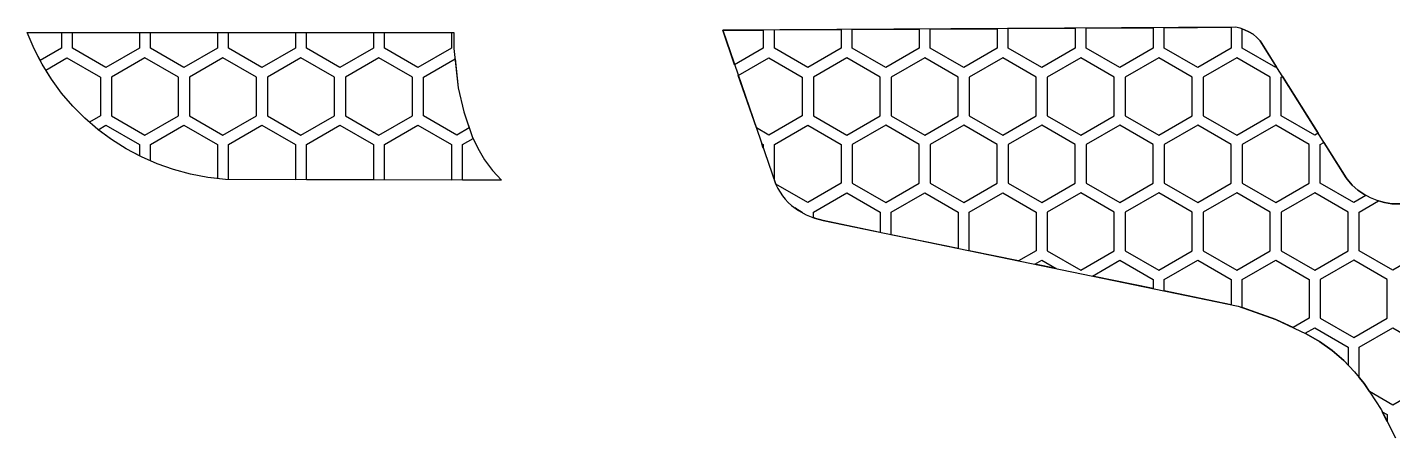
# Model space of a CAD drawing. Header units: millimetres. Extents: x 72 to 196, y -163 to -74.
# Drawn here: x 72.1 to 133.9, y -92.9 to -74.3 of the extents above; entities that cross this region are included whole.
import ezdxf

# ---------------------------------------------------------------- set-up
doc = ezdxf.new("R2010")
doc.units = ezdxf.units.MM
for name, color, linetype in [('outline_1', 3, 'Continuous'), ('outline_2', 3, 'Continuous'), ('pattern_0257', 2, 'Continuous'), ('pattern_0269', 2, 'Continuous'), ('pattern_0270', 2, 'Continuous'), ('pattern_0281', 2, 'Continuous'), ('pattern_0282', 2, 'Continuous'), ('pattern_0283', 2, 'Continuous'), ('pattern_0284', 2, 'Continuous'), ('pattern_0285', 2, 'Continuous'), ('pattern_0297', 2, 'Continuous'), ('pattern_0298', 2, 'Continuous'), ('pattern_0299', 2, 'Continuous'), ('pattern_0300', 2, 'Continuous'), ('pattern_0301', 2, 'Continuous'), ('pattern_0302', 2, 'Continuous'), ('pattern_0303', 2, 'Continuous'), ('pattern_0304', 2, 'Continuous'), ('pattern_0305', 2, 'Continuous'), ('pattern_0317', 2, 'Continuous'), ('pattern_0318', 2, 'Continuous'), ('pattern_0319', 2, 'Continuous'), ('pattern_0320', 2, 'Continuous'), ('pattern_0321', 2, 'Continuous'), ('pattern_0322', 2, 'Continuous'), ('pattern_0323', 2, 'Continuous'), ('pattern_0324', 2, 'Continuous'), ('pattern_0325', 2, 'Continuous'), ('pattern_0326', 2, 'Continuous'), ('pattern_0327', 2, 'Continuous'), ('pattern_0328', 2, 'Continuous'), ('pattern_0329', 2, 'Continuous'), ('pattern_0330', 2, 'Continuous'), ('pattern_0331', 2, 'Continuous'), ('pattern_0341', 2, 'Continuous'), ('pattern_0342', 2, 'Continuous'), ('pattern_0343', 2, 'Continuous'), ('pattern_0344', 2, 'Continuous'), ('pattern_0345', 2, 'Continuous'), ('pattern_0346', 2, 'Continuous'), ('pattern_0347', 2, 'Continuous'), ('pattern_0348', 2, 'Continuous'), ('pattern_0349', 2, 'Continuous'), ('pattern_0350', 2, 'Continuous'), ('pattern_0351', 2, 'Continuous'), ('pattern_0352', 2, 'Continuous'), ('pattern_0353', 2, 'Continuous'), ('pattern_0354', 2, 'Continuous'), ('pattern_0364', 2, 'Continuous'), ('pattern_0365', 2, 'Continuous'), ('pattern_0366', 2, 'Continuous'), ('pattern_0367', 2, 'Continuous'), ('pattern_0368', 2, 'Continuous'), ('pattern_0369', 2, 'Continuous'), ('pattern_0370', 2, 'Continuous'), ('pattern_0371', 2, 'Continuous'), ('pattern_0372', 2, 'Continuous'), ('pattern_0373', 2, 'Continuous'), ('pattern_0374', 2, 'Continuous'), ('pattern_0375', 2, 'Continuous'), ('pattern_0376', 2, 'Continuous'), ('pattern_0377', 2, 'Continuous')]:
    doc.layers.add(name, color=color, linetype=linetype)

msp = doc.modelspace()

# ---------------------------------------------------------------- linework, layer by layer
at = {"layer": 'outline_1'}
msp.add_lwpolyline([(144.994, -82.28), (133.885, -82.271), (133.551, -82.221), (133.226, -82.132), (132.916, -82.007), (132.622, -81.846), (132.347, -81.652), (132.095, -81.425), (131.869, -81.168), (131.817, -81.1), (127.922, -74.902), (127.772, -74.74), (127.604, -74.6), (127.42, -74.483), (127.224, -74.39), (127.017, -74.323), (126.802, -74.282), (103.595, -74.417), (105.994, -81.4), (106.083, -81.583), (106.185, -81.756), (106.299, -81.92), (106.424, -82.072), (106.56, -82.215), (106.706, -82.347), (107.024, -82.58), (107.374, -82.774), (107.749, -82.927), (108.145, -83.04), (126.924, -86.911), (128.629, -87.515), (130.012, -88.164), (130.606, -88.515), (131.182, -88.924), (131.709, -89.381), (132.191, -89.881), (132.631, -90.42), (133.403, -91.595), (134.057, -92.871)], dxfattribs=at)
at = {"layer": 'outline_2'}
msp.add_lwpolyline([(72.102, -74.516), (91.409, -74.516), (91.419, -75.248), (91.615, -77.025), (91.862, -78.11), (92.249, -79.221), (92.505, -79.762), (92.808, -80.28), (93.161, -80.766), (93.57, -81.209), (81.074, -81.178), (80.274, -81.086), (79.491, -80.936), (78.727, -80.729), (77.985, -80.467), (77.268, -80.152), (76.579, -79.786), (75.921, -79.371), (75.296, -78.908), (74.708, -78.401), (74.159, -77.85), (73.652, -77.258), (73.19, -76.627), (72.776, -75.958), (72.412, -75.254)], close=True, dxfattribs=at)
at = {"layer": 'pattern_0257'}
msp.add_lwpolyline([(133.457, -91.7), (133.677, -91.827), (133.677, -92.13)], close=True, dxfattribs=at)
at = {"layer": 'pattern_0269'}
msp.add_lwpolyline([(131.709, -89.381), (131.182, -88.924), (130.606, -88.515), (130.012, -88.164), (129.966, -88.143), (130.396, -87.894), (131.911, -88.769), (131.911, -89.59)], close=True, dxfattribs=at)
at = {"layer": 'pattern_0270'}
msp.add_lwpolyline([(132.631, -90.42), (132.411, -90.151), (132.411, -88.769), (133.927, -87.894), (135.442, -88.769), (135.442, -90.519), (133.927, -91.394), (132.871, -90.785)], close=True, dxfattribs=at)
at = {"layer": 'pattern_0281'}
msp.add_lwpolyline([(117.727, -85.015), (118.037, -84.836), (118.691, -85.214)], close=True, dxfattribs=at)
at = {"layer": 'pattern_0282'}
msp.add_lwpolyline([(120.329, -85.552), (121.568, -84.836), (123.084, -85.711), (123.084, -86.12)], close=True, dxfattribs=at)
at = {"layer": 'pattern_0283'}
msp.add_lwpolyline([(123.584, -86.223), (123.584, -85.711), (125.099, -84.836), (126.615, -85.711), (126.615, -86.847)], close=True, dxfattribs=at)
at = {"layer": 'pattern_0284'}
msp.add_lwpolyline([(128.629, -87.515), (127.115, -86.979), (127.115, -85.711), (128.63, -84.836), (130.146, -85.711), (130.146, -87.461), (129.414, -87.884)], close=True, dxfattribs=at)
at = {"layer": 'pattern_0285'}
msp.add_lwpolyline([(133.677, -85.711), (132.161, -84.836), (130.646, -85.711), (130.646, -87.461), (132.161, -88.336), (133.677, -87.461)], close=True, dxfattribs=at)
at = {"layer": 'pattern_0297'}
msp.add_lwpolyline([(107.024, -82.58), (106.865, -82.464), (107.194, -82.653), (107.194, -82.674)], close=True, dxfattribs=at)
at = {"layer": 'pattern_0298'}
msp.add_lwpolyline([(108.145, -83.04), (107.749, -82.927), (107.694, -82.904), (107.694, -82.653), (109.209, -81.778), (110.725, -82.653), (110.725, -83.572)], close=True, dxfattribs=at)
at = {"layer": 'pattern_0299'}
msp.add_lwpolyline([(111.225, -83.675), (111.225, -82.653), (112.74, -81.778), (114.256, -82.653), (114.256, -84.3)], close=True, dxfattribs=at)
at = {"layer": 'pattern_0300'}
msp.add_lwpolyline([(114.756, -84.403), (114.756, -82.653), (116.271, -81.778), (117.787, -82.653), (117.787, -84.403), (116.99, -84.864)], close=True, dxfattribs=at)
at = {"layer": 'pattern_0301'}
msp.add_lwpolyline([(121.318, -82.653), (119.802, -81.778), (118.287, -82.653), (118.287, -84.403), (119.802, -85.278), (121.318, -84.403)], close=True, dxfattribs=at)
at = {"layer": 'pattern_0302'}
msp.add_lwpolyline([(124.849, -82.653), (123.334, -81.778), (121.818, -82.653), (121.818, -84.403), (123.334, -85.278), (124.849, -84.403)], close=True, dxfattribs=at)
at = {"layer": 'pattern_0303'}
msp.add_lwpolyline([(128.38, -82.653), (126.865, -81.778), (125.349, -82.653), (125.349, -84.403), (126.865, -85.278), (128.38, -84.403)], close=True, dxfattribs=at)
at = {"layer": 'pattern_0304'}
msp.add_lwpolyline([(131.911, -82.653), (130.396, -81.778), (128.88, -82.653), (128.88, -84.403), (130.396, -85.278), (131.911, -84.403)], close=True, dxfattribs=at)
at = {"layer": 'pattern_0305'}
msp.add_lwpolyline([(133.551, -82.221), (133.885, -82.271), (134.781, -82.271), (135.442, -82.653), (135.442, -84.403), (133.927, -85.278), (132.411, -84.403), (132.411, -82.653), (133.286, -82.148)], close=True, dxfattribs=at)
at = {"layer": 'pattern_0317'}
msp.add_lwpolyline([(76.579, -79.786), (75.921, -79.371), (75.315, -78.922), (75.664, -78.72), (77.179, -79.595), (77.179, -80.105)], close=True, dxfattribs=at)
at = {"layer": 'pattern_0318'}
msp.add_lwpolyline([(80.274, -81.086), (79.491, -80.936), (78.727, -80.729), (77.985, -80.467), (77.679, -80.333), (77.679, -79.595), (79.195, -78.72), (80.711, -79.595), (80.711, -81.136)], close=True, dxfattribs=at)
at = {"layer": 'pattern_0319'}
msp.add_lwpolyline([(81.211, -81.178), (81.211, -79.595), (82.726, -78.72), (84.242, -79.595), (84.242, -81.186)], close=True, dxfattribs=at)
at = {"layer": 'pattern_0320'}
msp.add_lwpolyline([(84.742, -81.187), (84.742, -79.595), (86.257, -78.72), (87.773, -79.595), (87.773, -81.195)], close=True, dxfattribs=at)
at = {"layer": 'pattern_0321'}
msp.add_lwpolyline([(88.273, -81.196), (88.273, -79.595), (89.788, -78.72), (91.304, -79.595), (91.304, -81.203)], close=True, dxfattribs=at)
at = {"layer": 'pattern_0322'}
msp.add_lwpolyline([(92.505, -79.762), (92.808, -80.28), (93.161, -80.766), (93.57, -81.209), (91.804, -81.205), (91.804, -79.595), (92.293, -79.313)], close=True, dxfattribs=at)
at = {"layer": 'pattern_0323'}
msp.add_lwpolyline([(105.361, -79.557), (105.428, -79.595), (105.428, -79.752)], close=True, dxfattribs=at)
at = {"layer": 'pattern_0324'}
msp.add_lwpolyline([(105.928, -81.207), (105.928, -79.595), (107.444, -78.72), (108.959, -79.595), (108.959, -81.345), (107.444, -82.22), (105.988, -81.38)], close=True, dxfattribs=at)
at = {"layer": 'pattern_0325'}
msp.add_lwpolyline([(112.49, -79.595), (110.975, -78.72), (109.459, -79.595), (109.459, -81.345), (110.975, -82.22), (112.49, -81.345)], close=True, dxfattribs=at)
at = {"layer": 'pattern_0326'}
msp.add_lwpolyline([(116.021, -79.595), (114.506, -78.72), (112.99, -79.595), (112.99, -81.345), (114.506, -82.22), (116.021, -81.345)], close=True, dxfattribs=at)
at = {"layer": 'pattern_0327'}
msp.add_lwpolyline([(119.552, -79.595), (118.037, -78.72), (116.521, -79.595), (116.521, -81.345), (118.037, -82.22), (119.552, -81.345)], close=True, dxfattribs=at)
at = {"layer": 'pattern_0328'}
msp.add_lwpolyline([(123.084, -79.595), (121.568, -78.72), (120.052, -79.595), (120.052, -81.345), (121.568, -82.22), (123.084, -81.345)], close=True, dxfattribs=at)
at = {"layer": 'pattern_0329'}
msp.add_lwpolyline([(126.615, -79.595), (125.099, -78.72), (123.584, -79.595), (123.584, -81.345), (125.099, -82.22), (126.615, -81.345)], close=True, dxfattribs=at)
at = {"layer": 'pattern_0330'}
msp.add_lwpolyline([(130.146, -79.595), (128.63, -78.72), (127.115, -79.595), (127.115, -81.345), (128.63, -82.22), (130.146, -81.345)], close=True, dxfattribs=at)
at = {"layer": 'pattern_0331'}
msp.add_lwpolyline([(131.817, -81.1), (131.869, -81.168), (132.095, -81.425), (132.347, -81.652), (132.622, -81.846), (132.718, -81.899), (132.161, -82.22), (130.646, -81.345), (130.646, -79.595), (130.811, -79.5)], close=True, dxfattribs=at)
at = {"layer": 'pattern_0341'}
msp.add_lwpolyline([(74.708, -78.401), (74.159, -77.85), (73.652, -77.258), (73.19, -76.627), (72.937, -76.218), (73.898, -75.662), (75.414, -76.537), (75.414, -78.287), (74.912, -78.577)], close=True, dxfattribs=at)
at = {"layer": 'pattern_0342'}
msp.add_lwpolyline([(78.945, -76.537), (77.429, -75.662), (75.914, -76.537), (75.914, -78.287), (77.429, -79.162), (78.945, -78.287)], close=True, dxfattribs=at)
at = {"layer": 'pattern_0343'}
msp.add_lwpolyline([(82.476, -76.537), (80.961, -75.662), (79.445, -76.537), (79.445, -78.287), (80.961, -79.162), (82.476, -78.287)], close=True, dxfattribs=at)
at = {"layer": 'pattern_0344'}
msp.add_lwpolyline([(86.007, -76.537), (84.492, -75.662), (82.976, -76.537), (82.976, -78.287), (84.492, -79.162), (86.007, -78.287)], close=True, dxfattribs=at)
at = {"layer": 'pattern_0345'}
msp.add_lwpolyline([(89.538, -76.537), (88.023, -75.662), (86.507, -76.537), (86.507, -78.287), (88.023, -79.162), (89.538, -78.287)], close=True, dxfattribs=at)
at = {"layer": 'pattern_0346'}
msp.add_lwpolyline([(91.615, -77.025), (91.862, -78.11), (92.116, -78.838), (91.554, -79.162), (90.038, -78.287), (90.038, -76.537), (91.47, -75.711)], close=True, dxfattribs=at)
at = {"layer": 'pattern_0347'}
msp.add_lwpolyline([(104.297, -76.46), (105.678, -75.662), (107.194, -76.537), (107.194, -78.287), (105.678, -79.162), (105.114, -78.836)], close=True, dxfattribs=at)
at = {"layer": 'pattern_0348'}
msp.add_lwpolyline([(110.725, -76.537), (109.209, -75.662), (107.694, -76.537), (107.694, -78.287), (109.209, -79.162), (110.725, -78.287)], close=True, dxfattribs=at)
at = {"layer": 'pattern_0349'}
msp.add_lwpolyline([(114.256, -76.537), (112.74, -75.662), (111.225, -76.537), (111.225, -78.287), (112.74, -79.162), (114.256, -78.287)], close=True, dxfattribs=at)
at = {"layer": 'pattern_0350'}
msp.add_lwpolyline([(117.787, -76.537), (116.271, -75.662), (114.756, -76.537), (114.756, -78.287), (116.271, -79.162), (117.787, -78.287)], close=True, dxfattribs=at)
at = {"layer": 'pattern_0351'}
msp.add_lwpolyline([(121.318, -76.537), (119.802, -75.662), (118.287, -76.537), (118.287, -78.287), (119.802, -79.162), (121.318, -78.287)], close=True, dxfattribs=at)
at = {"layer": 'pattern_0352'}
msp.add_lwpolyline([(124.849, -76.537), (123.334, -75.662), (121.818, -76.537), (121.818, -78.287), (123.334, -79.162), (124.849, -78.287)], close=True, dxfattribs=at)
at = {"layer": 'pattern_0353'}
msp.add_lwpolyline([(128.38, -76.537), (126.865, -75.662), (125.349, -76.537), (125.349, -78.287), (126.865, -79.162), (128.38, -78.287)], close=True, dxfattribs=at)
at = {"layer": 'pattern_0354'}
msp.add_lwpolyline([(130.545, -79.076), (130.396, -79.162), (128.88, -78.287), (128.88, -76.537), (128.931, -76.508)], close=True, dxfattribs=at)
at = {"layer": 'pattern_0364'}
msp.add_lwpolyline([(72.412, -75.254), (72.102, -74.516), (73.648, -74.516), (73.648, -75.229), (72.686, -75.785)], close=True, dxfattribs=at)
at = {"layer": 'pattern_0365'}
msp.add_lwpolyline([(77.179, -74.516), (77.179, -75.229), (75.664, -76.104), (74.148, -75.229), (74.148, -74.516)], close=True, dxfattribs=at)
at = {"layer": 'pattern_0366'}
msp.add_lwpolyline([(80.711, -74.516), (80.711, -75.229), (79.195, -76.104), (77.679, -75.229), (77.679, -74.516)], close=True, dxfattribs=at)
at = {"layer": 'pattern_0367'}
msp.add_lwpolyline([(84.242, -74.516), (84.242, -75.229), (82.726, -76.104), (81.211, -75.229), (81.211, -74.516)], close=True, dxfattribs=at)
at = {"layer": 'pattern_0368'}
msp.add_lwpolyline([(87.773, -74.516), (87.773, -75.229), (86.257, -76.104), (84.742, -75.229), (84.742, -74.516)], close=True, dxfattribs=at)
at = {"layer": 'pattern_0369'}
msp.add_lwpolyline([(91.304, -74.516), (91.304, -75.229), (89.788, -76.104), (88.273, -75.229), (88.273, -74.516)], close=True, dxfattribs=at)
at = {"layer": 'pattern_0370'}
msp.add_lwpolyline([(103.595, -74.417), (105.428, -74.407), (105.428, -75.229), (104.131, -75.978)], close=True, dxfattribs=at)
at = {"layer": 'pattern_0371'}
msp.add_lwpolyline([(108.959, -74.386), (108.959, -75.229), (107.444, -76.104), (105.928, -75.229), (105.928, -74.404)], close=True, dxfattribs=at)
at = {"layer": 'pattern_0372'}
msp.add_lwpolyline([(112.49, -74.365), (112.49, -75.229), (110.975, -76.104), (109.459, -75.229), (109.459, -74.383)], close=True, dxfattribs=at)
at = {"layer": 'pattern_0373'}
msp.add_lwpolyline([(116.021, -74.345), (116.021, -75.229), (114.506, -76.104), (112.99, -75.229), (112.99, -74.363)], close=True, dxfattribs=at)
at = {"layer": 'pattern_0374'}
msp.add_lwpolyline([(119.552, -74.324), (119.552, -75.229), (118.037, -76.104), (116.521, -75.229), (116.521, -74.342)], close=True, dxfattribs=at)
at = {"layer": 'pattern_0375'}
msp.add_lwpolyline([(123.084, -74.304), (123.084, -75.229), (121.568, -76.104), (120.052, -75.229), (120.052, -74.321)], close=True, dxfattribs=at)
at = {"layer": 'pattern_0376'}
msp.add_lwpolyline([(126.615, -74.283), (126.615, -75.229), (125.099, -76.104), (123.584, -75.229), (123.584, -74.301)], close=True, dxfattribs=at)
at = {"layer": 'pattern_0377'}
msp.add_lwpolyline([(127.224, -74.39), (127.42, -74.483), (127.604, -74.6), (127.772, -74.74), (127.922, -74.902), (128.665, -76.084), (128.63, -76.104), (127.115, -75.229), (127.115, -74.355)], close=True, dxfattribs=at)

doc.saveas('drawing.dxf')
